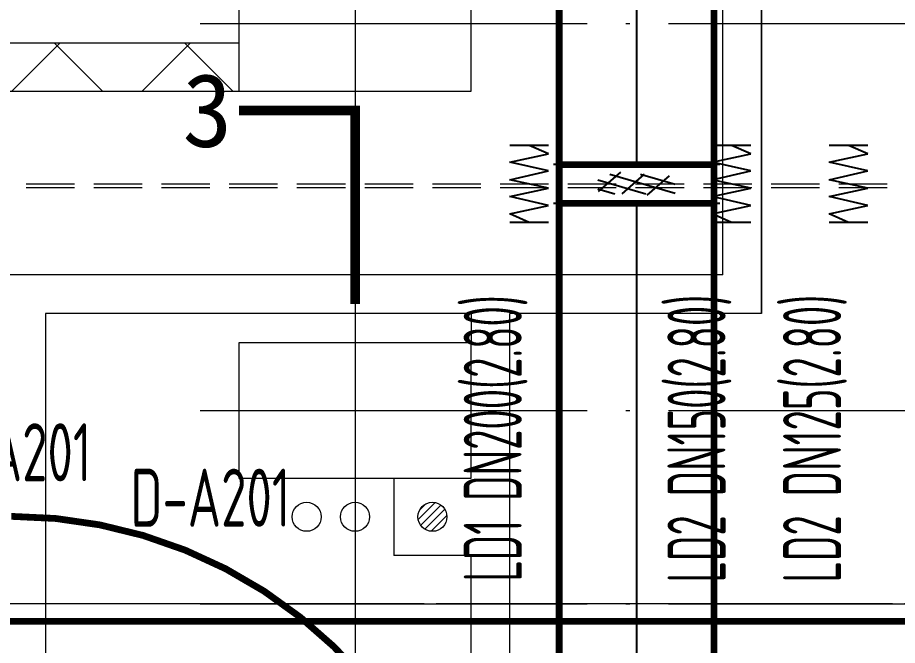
# Model space of a CAD drawing. Extents: x 4 to 13611208, y -605838 to 574722.
# Drawn here: x 13254654 to 13259200, y 204345 to 207590 of the extents above; entities that cross this region are included whole.
import ezdxf
from ezdxf.enums import TextEntityAlignment as Align

# ---------------------------------------------------------------- set-up
doc = ezdxf.new("R2010")
doc.units = 0
doc.header["$LTSCALE"] = 1000
doc.header["$MEASUREMENT"] = 0
for name, pattern in [('CENTER2', [28.575, 19.05, -3.175, 3.175, -3.175]), ('DASH', [0.35, 0.25, -0.1]), ('DOTE', [2.42, 2, -0.2, 0.02, -0.2])]:
    doc.linetypes.add(name, pattern=pattern)
for name, color, linetype in [('DIM_SYMB', 3, 'Continuous'), ('DUCT-K-P标注', 7, 'Continuous'), ('DUCT-K-S管', 40, 'Continuous'), ('DUCT-X-P标注', 7, 'Continuous'), ('DUCT-X-S中心线', 5, 'CENTER2'), ('DUCT-X-S法兰', 4, 'Continuous'), ('DUCT-X-S管', 3, 'Continuous'), ('DUCT-X-S管端线', 4, 'Continuous'), ('DUCT-X-S阀门', 7, 'Continuous'), ('PUB_TEXT', 8, 'Continuous'), ('SXT-标注', 7, 'Continuous'), ('VRV-管线', 70, 'Continuous')]:
    doc.layers.add(name, color=color, linetype=linetype)
for name, color, linetype, lineweight in [('pipe排水', 8, 'Continuous', 5), ('SXT-设备', 1, 'Continuous', 25), ('建筑底图', 8, 'Continuous', 13)]:
    doc.layers.add(name, color=color, linetype=linetype, lineweight=lineweight)
doc.styles.add('67', font='gbenor.shx', dxfattribs={"width": 0.7, "bigfont": 'hztxt.shx'})
doc.styles.add('宋体', font='')
doc.styles.get('宋体').set_extended_font_data('SimSun')

# ---------------------------------------------------------------- blocks, each defined once
blk = doc.blocks.new('地漏')
at = {"layer": 'pipe排水'}
h = blk.add_hatch(dxfattribs=at)
h.set_pattern_fill('ANSI31', color=8, scale=25, style=0)
h.set_pattern_definition([(45, (-444803.95, -349136.397), (-28.0633004, 28.0633004), [])])
h.paths.add_polyline_path([(100, 0, 1), (-100, 0, 1)])
blk.add_circle((0, 0), 100, dxfattribs=at)
blk = doc.blocks.new('_FZH')
blk.add_lwpolyline([(-0.5, -0.5), (0.5, -0.5), (0.5, 0.5), (-0.5, 0.5)], close=True)
blk = doc.blocks.new('fxefd')
at = {"layer": 'DUCT-X-P标注', "style": '67', "width": 0.75}
blk.add_attdef('6', (1912203.7, -208651.9), '', height=300, dxfattribs=at)
blk = doc.blocks.new('金属软管')
for p, q in [((-50, 0), (50, 0)), ((0, 0), (50, -22.4)), ((50, -22.4), (-50, -43.7)), ((-50, -43.7), (50, -66.9)), ((50, -66.9), (-50, -88.9)), ((-50, -88.9), (50, -110.3)), ((50, -110.3), (-50, -133.4)), ((-50, -133.4), (50, -155.7)), ((50, -155.7), (-50, -177.2)), ((-50, -177.2), (0, -199.1)), ((-50, -199.1), (50, -199.1))]:
    blk.add_line(p, q)

msp = doc.modelspace()

# ---------------------------------------------------------------- hatches: boundary and pattern name
at = {"layer": '建筑底图'}
h = msp.add_hatch(dxfattribs=at)
h.set_pattern_fill('ANSI37', color=8, scale=300, style=0)
h.set_pattern_definition([(45, (0, 0), (-336.759605, 336.759605), []), (135, (0, 0), (-336.759605, -336.759605), [])])
h.paths.add_polyline_path([(13255797.4, 207209.5), (13255797.4, 207459.5), (13252122.4, 207459.5), (13252122.4, 207209.5)])

# ---------------------------------------------------------------- linework, layer by layer
at = {"layer": 'DIM_SYMB', "const_width": 50}
msp.add_lwpolyline([(13256397.4, 206109.5), (13256397.4, 207109.5), (13255797.4, 207109.5)], dxfattribs=at)
at = {"layer": 'DUCT-K-S管', "extrusion": (0, 0, -1), "const_width": 35}
msp.add_lwpolyline([(-13254621, 205011.9, 0.244698), (-13256586.9, 203988.5)], format="xyb", dxfattribs=at)
at = {"layer": 'DUCT-X-S中心线'}
for p, q in [((13257852.4, 212378), (13257852.4, 206829.7)), ((13257852.4, 206629.3), (13257852.4, 203859.5))]:
    msp.add_line(p, q, dxfattribs=at)
at = {"layer": 'DUCT-X-S法兰'}
for p, q in [((13258282.4, 206829.6), (13257422.4, 206829.6)), ((13258282.4, 206629.4), (13257422.4, 206629.4))]:
    msp.add_line(p, q, dxfattribs=at)
at = {"layer": 'DUCT-X-S法兰', "color": 18, "true_color": 0x000000}
for p in [(13257852.4, 206829.7, 2650), (13257852.4, 206829.5, 2650), (13257852.4, 206629.5, 2650), (13257852.4, 206629.3, 2650)]:
    msp.add_point(p, dxfattribs=at)
at = {"layer": 'DUCT-X-S管', "const_width": 35}
for points in [[(13257452.4, 212378), (13257452.4, 206829.7)], [(13258252.4, 206829.7), (13258252.4, 212378)], [(13257452.4, 206829.7), (13258252.4, 206829.7)], [(13257452.4, 206629.5), (13257452.4, 206829.5)], [(13258252.4, 206829.5), (13258252.4, 206629.5)], [(13257452.4, 206629.3), (13257452.4, 203859.5)], [(13258252.4, 206629.3), (13257452.4, 206629.3)], [(13258252.4, 203859.5), (13258252.4, 206629.3)]]:
    msp.add_lwpolyline(points, dxfattribs=at)
at = {"layer": 'DUCT-X-S管端线'}
for p, q in [((13258252.4, 206829.5), (13257452.4, 206829.5)), ((13258252.4, 206629.5), (13257452.4, 206629.5))]:
    msp.add_line(p, q, dxfattribs=at)
at = {"layer": 'DUCT-X-S阀门'}
for p, q in [((13257655.5, 206691.1), (13257771, 206791.1)), ((13257713.2, 206779.5), (13258052.4, 206681.6)), ((13257778.1, 206679.5), (13257893.5, 206779.5)), ((13257873.2, 206779.5), (13258052.4, 206727.8)), ((13257907.6, 206671.4), (13258023, 206771.4)), ((13257652.4, 206750.9), (13257899.6, 206679.5)), ((13257652.4, 206704.7), (13257739.6, 206679.5))]:
    msp.add_line(p, q, dxfattribs=at)
at = {"layer": 'VRV-管线', "linetype": 'Continuous', "const_width": 35}
msp.add_lwpolyline([(13242247.4, 204469.2), (13262472.4, 204469.2)], dxfattribs=at)
at = {"layer": '建筑底图', "color": 8, "linetype": 'DOTE'}
for p, q in [((13256397.4, 226059.5), (13256397.4, 202646.5)), ((13256397.4, 212259.5), (13256397.4, 180083)), ((13255597.4, 207559.5), (13265997.4, 207559.5)), ((13255597.4, 207559.5), (13265997.4, 207559.5)), ((13255597.4, 205559.5), (13265997.4, 205559.5)), ((13255597.4, 205559.5), (13265997.4, 205559.5)), ((13474197.4, 204559.5), (13119297.4, 204559.5)), ((13273694.5, 204559.5), (13235028, 204559.5)), ((13255597.4, 204559.5), (13264447.4, 204559.5))]:
    msp.add_line(p, q, dxfattribs=at)
at = {"layer": '建筑底图', "color": 8}
for p, q in [((13258297.4, 206259.5), (13258297.4, 211909.5)), ((13258497.4, 206059.5), (13258497.4, 210028.5)), ((13252122.4, 207459.5), (13255797.4, 207459.5)), ((13252122.4, 207209.5), (13255797.4, 207209.5)), ((13258297.4, 206259.5), (13251597.3, 206259.5)), ((13257197.4, 191159.5), (13257197.4, 206059.5)), ((13256997.4, 205209.5), (13256997.4, 205909.5)), ((13256597.4, 205209.5), (13256697.4, 205209.5)), ((13256597.4, 205209.5), (13256597.4, 204809.5)), ((13256897.4, 205209.5), (13256997.4, 205209.5)), ((13256997.4, 204809.5), (13256597.4, 204809.5)), ((13256997.4, 191159.5), (13256997.4, 204809.5))]:
    msp.add_line(p, q, dxfattribs=at)
at = {"layer": '建筑底图', "color": 8, "linetype": 'DASH'}
for p, q in [((13271047.4, 206729.5), (13237197.4, 206729.5)), ((13271047.4, 206729.5), (13237197.4, 206729.5)), ((13271047.4, 206709.5), (13237197.4, 206709.5)), ((13271047.4, 206709.5), (13237197.4, 206709.5))]:
    msp.add_line(p, q, dxfattribs=at)
at = {"layer": '建筑底图', "color": 8}
for points in [[(13258497.4, 211999.5), (13258497.4, 206059.5), (13257197.4, 206059.5)], [(13256997.4, 206059.5), (13254797.3, 206059.5), (13254797.3, 202609.5)], [(13256997.4, 206059.5), (13256997.4, 205909.5)]]:
    msp.add_lwpolyline(points, dxfattribs=at)
for centre in [(13256147.4, 205009.5), (13256397.4, 205009.5)]:
    msp.add_circle(centre, 75, dxfattribs=at)

# ---------------------------------------------------------------- block references
at = {"layer": 'DUCT-K-P标注'}
msp.add_blockref('fxefd', (11343033.6, 413610.2), dxfattribs=at).add_auto_attribs({'6': 'D-A201'})
msp.add_blockref('fxefd', (11343033.6, 413610.2), dxfattribs=at).add_auto_attribs({'6': 'D-A201'})
at = {"layer": 'SXT-设备', "xscale": 2, "yscale": 2, "zscale": 2, "rotation": 180}
for p in [(13257297.4, 206530.3, 3000), (13258342.8, 206530.3, 2800), (13258947.8, 206530.3, 2800)]:
    msp.add_blockref('金属软管', p, dxfattribs=at)
at = {"layer": '建筑底图', "color": 8, "xscale": 700, "yscale": 1200, "zscale": 1200, "rotation": 270}
for p in [(13256397.4, 207559.5), (13256397.4, 205559.5)]:
    msp.add_blockref('_FZH', p, dxfattribs=at)
at = {"layer": '建筑底图', "xscale": 0.7499999999999998, "yscale": 0.7499999999999998, "zscale": 0.7499999999999998}
msp.add_blockref('地漏', (13256797.4, 205009.5), dxfattribs=at)

# ---------------------------------------------------------------- texts
at = {"layer": 'DUCT-K-P标注', "style": '67', "width": 0.75}
msp.add_text('D-A201', height=300, dxfattribs=at).set_placement((13254209.1, 205192.9, 4400))
at = {"layer": 'PUB_TEXT', "color": 0, "style": '宋体'}
msp.add_text('3', height=379.7, dxfattribs=at).set_placement((13255505.6, 206921.1))
at = {"layer": 'SXT-标注', "style": '67', "width": 0.6}
for s, p in [('LD1 DN200(2.80) ', (13257109.1, 205463.9)), ('LD2 DN150(2.80) ', (13258162.2, 205462.7, -2800)), ('LD2 DN125(2.80) ', (13258759.1, 205462.7, -2800))]:
    msp.add_text(s, height=300, rotation=90, dxfattribs=at).set_placement(p, align=Align.MIDDLE_CENTER)

doc.saveas('drawing.dxf')
